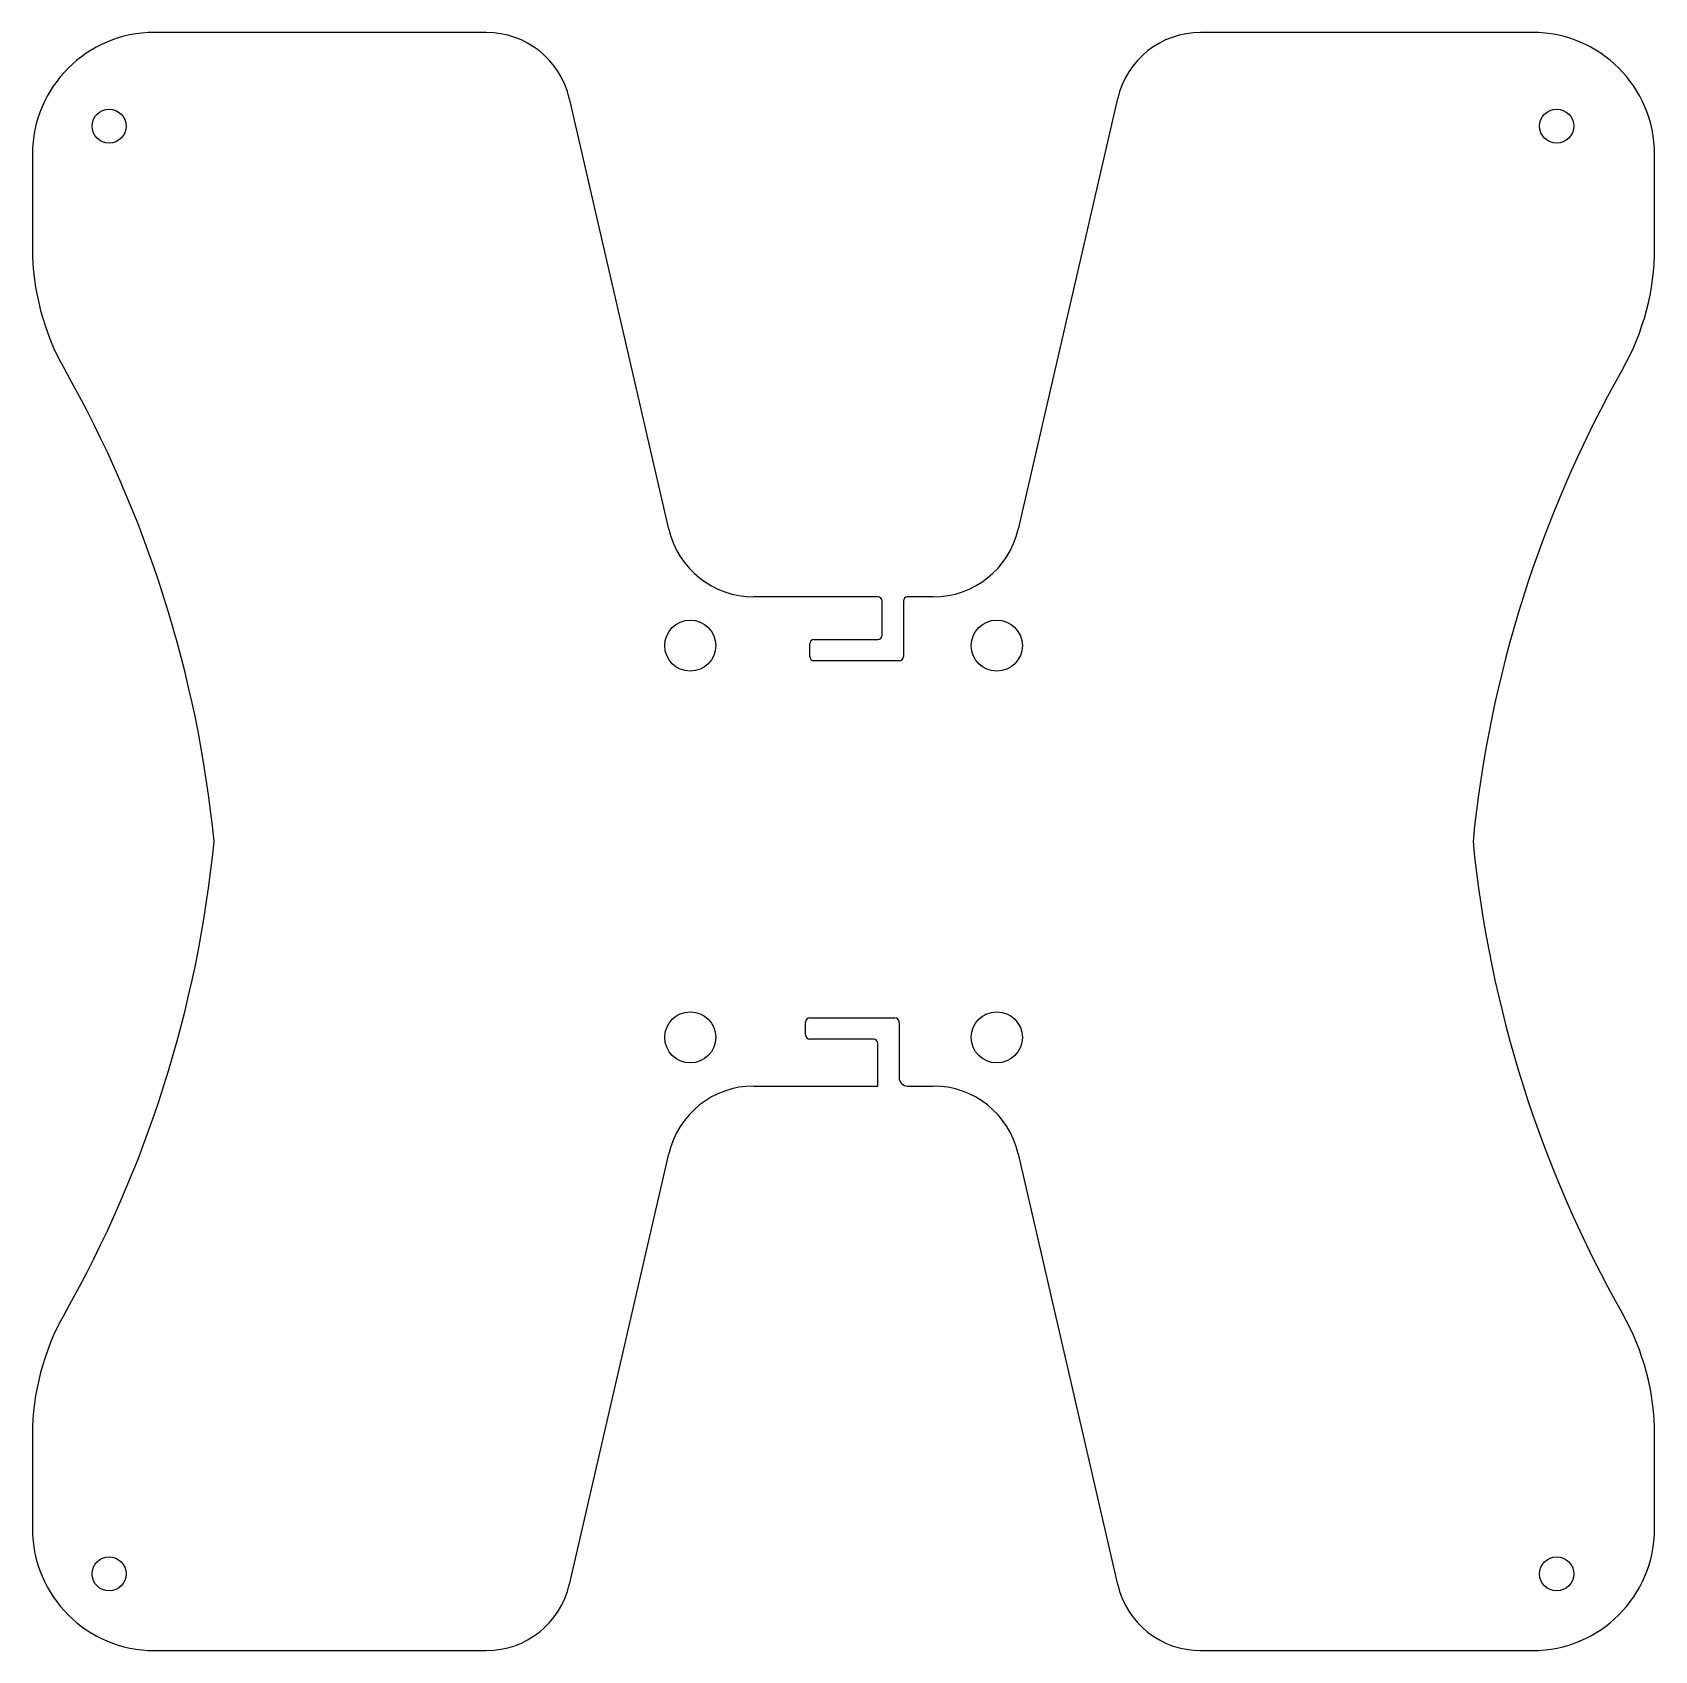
# Model space of a CAD drawing. Header units: millimetres. Extents: x -5 to 185, y -176 to 14.
import ezdxf

# ---------------------------------------------------------------- set-up
doc = ezdxf.new("R2010")
doc.units = ezdxf.units.MM

msp = doc.modelspace()

# ---------------------------------------------------------------- linework, layer by layer
at = {"color": 7, "linetype": 'Continuous', "lineweight": 25}
for p, q in [((47.9, 14.08), (8.91, 14.08)), ((170.78, 14.08), (131.79, 14.08)), ((69.33, -44.26), (57.65, 6.33)), ((122.04, 6.33), (110.36, -44.26)), ((-5.4, -0.23), (-5.4, -11.23)), ((185.1, -11.23), (185.1, -0.23)), ((93.88, -52.2), (79.32, -52.2)), ((94.38, -56.7), (94.38, -52.7)), ((96.88, -52.7), (96.88, -59.2)), ((100.38, -52.2), (97.38, -52.2)), ((85.88, -59.2), (85.88, -57.7)), ((86.38, -57.2), (93.88, -57.2)), ((96.38, -59.7), (86.38, -59.7)), ((85.38, -103.63), (85.38, -102.13)), ((85.88, -101.63), (95.88, -101.63)), ((96.38, -102.13), (96.38, -108.63)), ((93.38, -104.13), (85.88, -104.13)), ((93.88, -109.63), (93.88, -104.63)), ((79.32, -109.63), (93.88, -109.63)), ((97.38, -109.63), (100.38, -109.63)), ((57.65, -168.17), (69.33, -117.58)), ((110.36, -117.58), (122.04, -168.17)), ((-5.4, -150.61), (-5.4, -161.61)), ((185.1, -161.61), (185.1, -150.61)), ((8.91, -175.92), (47.9, -175.92)), ((131.79, -175.92), (170.78, -175.92))]:
    msp.add_line(p, q, dxfattribs=at)
for centre, radius in [((3.6, 3.08), 2), ((173.6, 3.08), 2), ((71.85, -57.92), 3), ((107.85, -57.92), 3), ((71.85, -103.92), 3), ((107.85, -103.92), 3), ((3.6, -166.92), 2), ((173.6, -166.92), 2)]:
    msp.add_circle(centre, radius, dxfattribs=at)
for centre, radius, start, end in [((8.91, -0.23), 14.31, 90, 180), ((47.9, 4.08), 10, 13, 90), ((131.79, 4.08), 10, 90, 167), ((170.78, -0.23), 14.31, 0, 90), ((23.4, -11.23), 28.8, 180, 209.5352), ((156.3, -11.23), 28.8, 330.4648, 0), ((-123.9, -94.69), 140.5, 5.6239, 29.5352), ((303.6, -94.69), 140.5, 150.4648, 174.3761), ((79.32, -41.95), 10.25, 193, 270), ((100.38, -41.95), 10.25, 270, 347), ((93.88, -52.7), 0.5, 0, 90), ((97.38, -52.7), 0.5, 90, 180), ((93.88, -56.7), 0.5, 270, 0), ((86.38, -57.7), 0.5, 90, 180), ((86.38, -59.2), 0.5, 180, 270), ((96.38, -59.2), 0.5, 270, 0), ((-123.9, -67.15), 140.5, 330.4648, 354.3761), ((303.6, -67.15), 140.5, 185.6239, 209.5352), ((85.88, -102.13), 0.5, 90, 180), ((95.88, -102.13), 0.5, 0, 90), ((85.88, -103.63), 0.5, 180, 270), ((93.38, -104.63), 0.5, 0, 90), ((79.32, -119.88), 10.25, 90, 167), ((97.38, -108.63), 1, 180, 270), ((100.38, -119.88), 10.25, 13, 90), ((23.4, -150.61), 28.8, 150.4648, 180), ((156.3, -150.61), 28.8, 0, 29.5352), ((8.91, -161.61), 14.31, 180, 270), ((170.78, -161.61), 14.31, 270, 0), ((47.9, -165.92), 10, 270, 347), ((131.79, -165.92), 10, 193, 270)]:
    msp.add_arc(centre, radius, start, end, dxfattribs=at)

doc.saveas('drawing.dxf')
